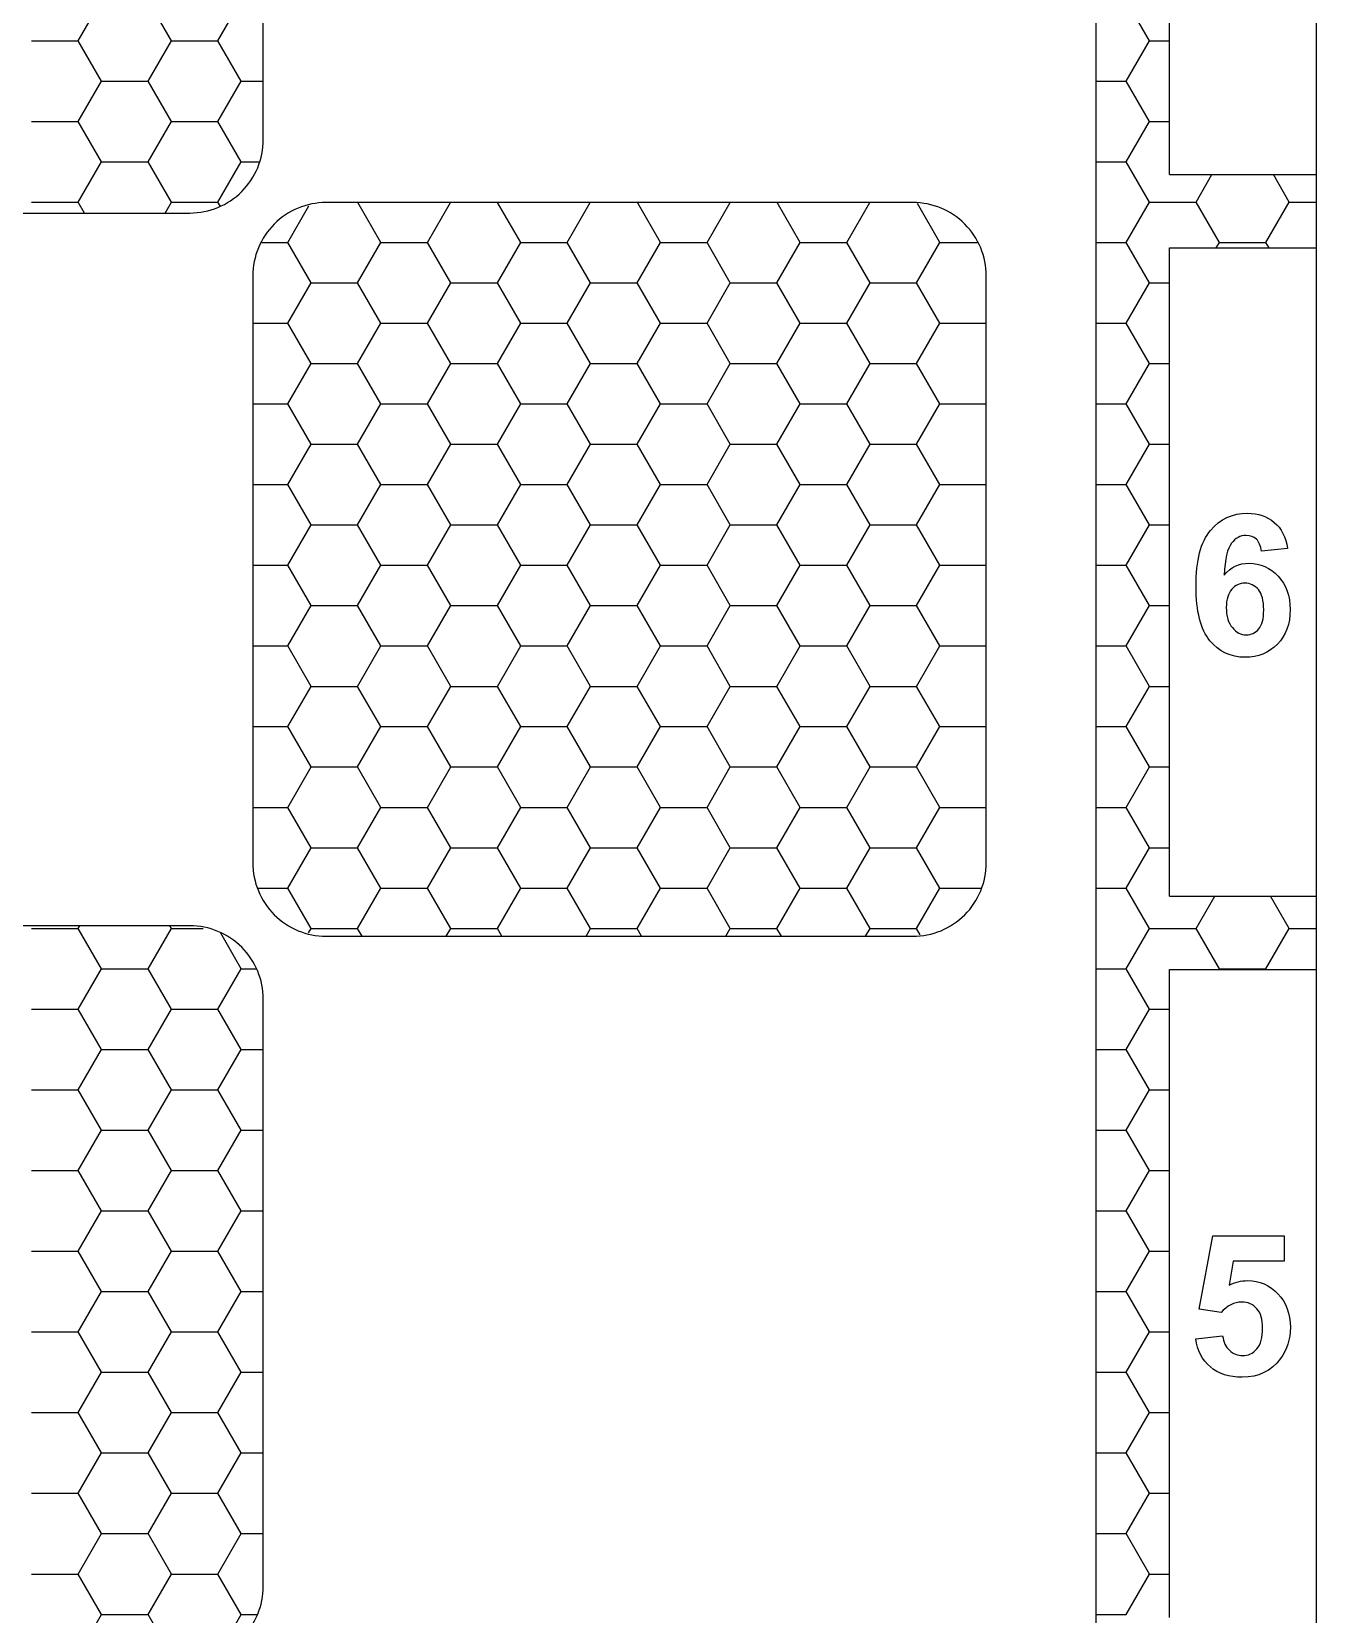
# Model space of a CAD drawing. Extents: x 0 to 11, y 0 to 11.
# Drawn here: x 8.811 to 11, y 5.568 to 8.264 of the extents above; entities that cross this region are included whole.
import ezdxf

# ---------------------------------------------------------------- set-up
doc = ezdxf.new("R2010")
doc.units = 0
doc.layers.get('0').update_dxf_attribs({"linetype": 'CONTINUOUS'})

msp = doc.modelspace()

# ---------------------------------------------------------------- linework, layer by layer
at = {"color": 7}
for p, q in [((11, 0.25), (11, 10.75)), ((10.625, 0.5625), (10.625, 10.4375)), ((10.75, 8.0208), (10.75, 9.125)), ((9.2054, 8.0804), (9.2054, 9.0804)), ((10.75, 8.0208), (11, 8.0208)), ((8.0804, 7.9554), (9.0804, 7.9554)), ((10.3125, 7.9732), (9.3125, 7.9732)), ((10.75, 7.8958), (11, 7.8958)), ((10.75, 6.7917), (10.75, 7.8958)), ((9.1875, 7.8482), (9.1875, 6.8482)), ((10.4375, 6.8482), (10.4375, 7.8482)), ((10.951, 7.3839), (10.9066, 7.3791)), ((10.951, 7.3839), (10.951, 7.3839)), ((10.8465, 7.2836), (10.8465, 7.2836)), ((10.75, 6.7917), (11, 6.7917)), ((9.0804, 6.7411), (8.0804, 6.7411)), ((9.3125, 6.7232), (10.3125, 6.7232)), ((10.75, 6.6667), (11, 6.6667)), ((10.75, 5.5625), (10.75, 6.6667)), ((9.2054, 5.6161), (9.2054, 6.6161)), ((10.8001, 6.0878), (10.8233, 6.2126)), ((10.8233, 6.2126), (10.9453, 6.2126)), ((10.9453, 6.2126), (10.9453, 6.1696)), ((10.8583, 6.1696), (10.8512, 6.1289)), ((10.9453, 6.1696), (10.8583, 6.1696)), ((10.8375, 6.0821), (10.8001, 6.0878)), ((10.7945, 6.0376), (10.8403, 6.0423)), ((10.7945, 6.0376), (10.7945, 6.0376))]:
    msp.add_line(p, q, dxfattribs=at)
at = {"linetype": 'ByBlock'}
for p, q in [((8.89, 8.2489), (8.9297, 8.3176)), ((9.0487, 8.2489), (9.0091, 8.3176)), ((9.1281, 8.2489), (9.1678, 8.3176)), ((10.7156, 8.2489), (10.6759, 8.3176)), ((8.8106, 8.2489), (8.89, 8.2489)), ((8.9297, 8.1801), (8.89, 8.2489)), ((9.0091, 8.1802), (9.0487, 8.2489)), ((9.0487, 8.2489), (9.1281, 8.2489)), ((9.1678, 8.1801), (9.1281, 8.2489)), ((10.6759, 8.1802), (10.7156, 8.2489)), ((10.7156, 8.2489), (10.75, 8.2489)), ((8.89, 8.1114), (8.9297, 8.1802)), ((8.9297, 8.1801), (9.0091, 8.1801)), ((9.0487, 8.1114), (9.0091, 8.1801)), ((9.1281, 8.1114), (9.1678, 8.1802)), ((9.1678, 8.1801), (9.2054, 8.1801)), ((10.625, 8.1801), (10.6759, 8.1801)), ((10.7156, 8.1114), (10.6759, 8.1801)), ((8.8106, 8.1114), (8.89, 8.1114)), ((8.9297, 8.0427), (8.89, 8.1114)), ((9.0091, 8.0427), (9.0487, 8.1114)), ((9.0487, 8.1114), (9.1281, 8.1114)), ((9.1678, 8.0427), (9.1281, 8.1114)), ((10.6759, 8.0427), (10.7156, 8.1114)), ((10.7156, 8.1114), (10.75, 8.1114)), ((8.89, 7.9739), (8.9297, 8.0427)), ((8.9297, 8.0427), (9.0091, 8.0427)), ((9.0487, 7.9739), (9.0091, 8.0427)), ((9.1281, 7.9739), (9.1678, 8.0427)), ((9.1678, 8.0427), (9.1979, 8.0427)), ((10.625, 8.0427), (10.6759, 8.0427)), ((10.7156, 7.9739), (10.6759, 8.0427)), ((10.795, 7.9739), (10.8221, 8.0208)), ((10.9537, 7.9739), (10.9267, 8.0208)), ((8.8106, 7.9739), (8.89, 7.9739)), ((8.9007, 7.9554), (8.89, 7.9739)), ((9.038, 7.9554), (9.0487, 7.9739)), ((9.0487, 7.9739), (9.1281, 7.9739)), ((9.1319, 7.9674), (9.1281, 7.9739)), ((9.2472, 7.9052), (9.2831, 7.9674)), ((9.4059, 7.9052), (9.3667, 7.9732)), ((9.4853, 7.9052), (9.5246, 7.9732)), ((9.6441, 7.9052), (9.6048, 7.9732)), ((9.7234, 7.9052), (9.7627, 7.9732)), ((9.8822, 7.9052), (9.8429, 7.9732)), ((9.9616, 7.9052), (10.0008, 7.9732)), ((10.1203, 7.9052), (10.081, 7.9732)), ((10.1997, 7.9052), (10.239, 7.9732)), ((10.3584, 7.9052), (10.32, 7.9717)), ((10.6759, 7.9052), (10.7156, 7.9739)), ((10.7156, 7.9739), (10.795, 7.9739)), ((10.8347, 7.9052), (10.795, 7.9739)), ((10.9141, 7.9052), (10.9537, 7.9739)), ((10.9537, 7.9739), (11, 7.9739)), ((9.2031, 7.9052), (9.2472, 7.9052)), ((9.2869, 7.8364), (9.2472, 7.9052)), ((9.3662, 7.8364), (9.4059, 7.9052)), ((9.4059, 7.9052), (9.4853, 7.9052)), ((9.525, 7.8364), (9.4853, 7.9052)), ((9.6044, 7.8364), (9.6441, 7.9052)), ((9.6441, 7.9052), (9.7234, 7.9052)), ((9.7631, 7.8364), (9.7234, 7.9052)), ((9.8425, 7.8364), (9.8822, 7.9052)), ((9.8822, 7.9052), (9.9616, 7.9052)), ((10.0012, 7.8364), (9.9616, 7.9052)), ((10.0806, 7.8364), (10.1203, 7.9052)), ((10.1203, 7.9052), (10.1997, 7.9052)), ((10.2394, 7.8364), (10.1997, 7.9052)), ((10.3187, 7.8364), (10.3584, 7.9052)), ((10.3584, 7.9052), (10.4219, 7.9052)), ((10.625, 7.9052), (10.6759, 7.9052)), ((10.7156, 7.8364), (10.6759, 7.9052)), ((10.8293, 7.8958), (10.8347, 7.9052)), ((10.8347, 7.9052), (10.9141, 7.9052)), ((10.9195, 7.8958), (10.9141, 7.9052)), ((9.2472, 7.7677), (9.2869, 7.8364)), ((9.2869, 7.8364), (9.3662, 7.8364)), ((9.4059, 7.7677), (9.3662, 7.8364)), ((9.4853, 7.7677), (9.525, 7.8364)), ((9.525, 7.8364), (9.6044, 7.8364)), ((9.6441, 7.7677), (9.6044, 7.8364)), ((9.7234, 7.7677), (9.7631, 7.8364)), ((9.7631, 7.8364), (9.8425, 7.8364)), ((9.8822, 7.7677), (9.8425, 7.8364)), ((9.9616, 7.7677), (10.0012, 7.8364)), ((10.0012, 7.8364), (10.0806, 7.8364)), ((10.1203, 7.7677), (10.0806, 7.8364)), ((10.1997, 7.7677), (10.2394, 7.8364)), ((10.2394, 7.8364), (10.3187, 7.8364)), ((10.3584, 7.7677), (10.3187, 7.8364)), ((10.6759, 7.7677), (10.7156, 7.8364)), ((10.7156, 7.8364), (10.75, 7.8364)), ((9.1875, 7.7677), (9.2472, 7.7677)), ((9.2869, 7.699), (9.2472, 7.7677)), ((9.3662, 7.699), (9.4059, 7.7677)), ((9.4059, 7.7677), (9.4853, 7.7677)), ((9.525, 7.699), (9.4853, 7.7677)), ((9.6044, 7.699), (9.6441, 7.7677)), ((9.6441, 7.7677), (9.7234, 7.7677)), ((9.7631, 7.699), (9.7234, 7.7677)), ((9.8425, 7.699), (9.8822, 7.7677)), ((9.8822, 7.7677), (9.9616, 7.7677)), ((10.0012, 7.699), (9.9616, 7.7677)), ((10.0806, 7.699), (10.1203, 7.7677)), ((10.1203, 7.7677), (10.1997, 7.7677)), ((10.2394, 7.699), (10.1997, 7.7677)), ((10.3187, 7.699), (10.3584, 7.7677)), ((10.3584, 7.7677), (10.4375, 7.7677)), ((10.625, 7.7677), (10.6759, 7.7677)), ((10.7156, 7.699), (10.6759, 7.7677)), ((9.2472, 7.6302), (9.2869, 7.699)), ((9.2869, 7.699), (9.3662, 7.699)), ((9.4059, 7.6302), (9.3662, 7.699)), ((9.4853, 7.6302), (9.525, 7.699)), ((9.525, 7.699), (9.6044, 7.699)), ((9.6441, 7.6302), (9.6044, 7.699)), ((9.7234, 7.6302), (9.7631, 7.699)), ((9.7631, 7.699), (9.8425, 7.699)), ((9.8822, 7.6302), (9.8425, 7.699)), ((9.9616, 7.6302), (10.0012, 7.699)), ((10.0012, 7.699), (10.0806, 7.699)), ((10.1203, 7.6302), (10.0806, 7.699)), ((10.1997, 7.6302), (10.2394, 7.699)), ((10.2394, 7.699), (10.3187, 7.699)), ((10.3584, 7.6302), (10.3187, 7.699)), ((10.6759, 7.6302), (10.7156, 7.699)), ((10.7156, 7.699), (10.75, 7.699)), ((9.1875, 7.6302), (9.2472, 7.6302)), ((9.2869, 7.5615), (9.2472, 7.6302)), ((9.3662, 7.5615), (9.4059, 7.6302)), ((9.4059, 7.6302), (9.4853, 7.6302)), ((9.525, 7.5615), (9.4853, 7.6302)), ((9.6044, 7.5615), (9.6441, 7.6302)), ((9.6441, 7.6302), (9.7234, 7.6302)), ((9.7631, 7.5615), (9.7234, 7.6302)), ((9.8425, 7.5615), (9.8822, 7.6302)), ((9.8822, 7.6302), (9.9616, 7.6302)), ((10.0012, 7.5615), (9.9616, 7.6302)), ((10.0806, 7.5615), (10.1203, 7.6302)), ((10.1203, 7.6302), (10.1997, 7.6302)), ((10.2394, 7.5615), (10.1997, 7.6302)), ((10.3187, 7.5615), (10.3584, 7.6302)), ((10.3584, 7.6302), (10.4375, 7.6302)), ((10.625, 7.6302), (10.6759, 7.6302)), ((10.7156, 7.5615), (10.6759, 7.6302)), ((9.2472, 7.4927), (9.2869, 7.5615)), ((9.2869, 7.5615), (9.3662, 7.5615)), ((9.4059, 7.4927), (9.3662, 7.5615)), ((9.4853, 7.4927), (9.525, 7.5615)), ((9.525, 7.5615), (9.6044, 7.5615)), ((9.6441, 7.4927), (9.6044, 7.5615)), ((9.7234, 7.4927), (9.7631, 7.5615)), ((9.7631, 7.5615), (9.8425, 7.5615)), ((9.8822, 7.4927), (9.8425, 7.5615)), ((9.9616, 7.4927), (10.0012, 7.5615)), ((10.0012, 7.5615), (10.0806, 7.5615)), ((10.1203, 7.4927), (10.0806, 7.5615)), ((10.1997, 7.4927), (10.2394, 7.5615)), ((10.2394, 7.5615), (10.3187, 7.5615)), ((10.3584, 7.4927), (10.3187, 7.5615)), ((10.6759, 7.4927), (10.7156, 7.5615)), ((10.7156, 7.5615), (10.75, 7.5615)), ((9.1875, 7.4927), (9.2472, 7.4927)), ((9.2869, 7.424), (9.2472, 7.4927)), ((9.3662, 7.424), (9.4059, 7.4927)), ((9.4059, 7.4927), (9.4853, 7.4927)), ((9.525, 7.424), (9.4853, 7.4927)), ((9.6044, 7.424), (9.6441, 7.4927)), ((9.6441, 7.4927), (9.7234, 7.4927)), ((9.7631, 7.424), (9.7234, 7.4927)), ((9.8425, 7.424), (9.8822, 7.4927)), ((9.8822, 7.4927), (9.9616, 7.4927)), ((10.0012, 7.424), (9.9616, 7.4927)), ((10.0806, 7.424), (10.1203, 7.4927)), ((10.1203, 7.4927), (10.1997, 7.4927)), ((10.2394, 7.424), (10.1997, 7.4927)), ((10.3187, 7.424), (10.3584, 7.4927)), ((10.3584, 7.4927), (10.4375, 7.4927)), ((10.625, 7.4927), (10.6759, 7.4927)), ((10.7156, 7.424), (10.6759, 7.4927)), ((9.2472, 7.3553), (9.2869, 7.424)), ((9.2869, 7.424), (9.3662, 7.424)), ((9.4059, 7.3553), (9.3662, 7.424)), ((9.4853, 7.3553), (9.525, 7.424)), ((9.525, 7.424), (9.6044, 7.424)), ((9.6441, 7.3553), (9.6044, 7.424)), ((9.7234, 7.3553), (9.7631, 7.424)), ((9.7631, 7.424), (9.8425, 7.424)), ((9.8822, 7.3553), (9.8425, 7.424)), ((9.9616, 7.3553), (10.0012, 7.424)), ((10.0012, 7.424), (10.0806, 7.424)), ((10.1203, 7.3553), (10.0806, 7.424)), ((10.1997, 7.3553), (10.2394, 7.424)), ((10.2394, 7.424), (10.3187, 7.424)), ((10.3584, 7.3553), (10.3187, 7.424)), ((10.6759, 7.3553), (10.7156, 7.424)), ((10.7156, 7.424), (10.75, 7.424)), ((9.1875, 7.3553), (9.2472, 7.3553)), ((9.2869, 7.2865), (9.2472, 7.3553)), ((9.3662, 7.2865), (9.4059, 7.3553)), ((9.4059, 7.3553), (9.4853, 7.3553)), ((9.525, 7.2865), (9.4853, 7.3553)), ((9.6044, 7.2865), (9.6441, 7.3553)), ((9.6441, 7.3553), (9.7234, 7.3553)), ((9.7631, 7.2865), (9.7234, 7.3553)), ((9.8425, 7.2865), (9.8822, 7.3553)), ((9.8822, 7.3553), (9.9616, 7.3553)), ((10.0012, 7.2865), (9.9616, 7.3553)), ((10.0806, 7.2865), (10.1203, 7.3553)), ((10.1203, 7.3553), (10.1997, 7.3553)), ((10.2394, 7.2865), (10.1997, 7.3553)), ((10.3187, 7.2865), (10.3584, 7.3553)), ((10.3584, 7.3553), (10.4375, 7.3553)), ((10.625, 7.3553), (10.6759, 7.3553)), ((10.7156, 7.2865), (10.6759, 7.3553)), ((9.2472, 7.2178), (9.2869, 7.2865)), ((9.2869, 7.2865), (9.3662, 7.2865)), ((9.4059, 7.2178), (9.3662, 7.2865)), ((9.4853, 7.2178), (9.525, 7.2865)), ((9.525, 7.2865), (9.6044, 7.2865)), ((9.6441, 7.2178), (9.6044, 7.2865)), ((9.7234, 7.2178), (9.7631, 7.2865)), ((9.7631, 7.2865), (9.8425, 7.2865)), ((9.8822, 7.2178), (9.8425, 7.2865)), ((9.9616, 7.2178), (10.0012, 7.2865)), ((10.0012, 7.2865), (10.0806, 7.2865)), ((10.1203, 7.2178), (10.0806, 7.2865)), ((10.1997, 7.2178), (10.2394, 7.2865)), ((10.2394, 7.2865), (10.3187, 7.2865)), ((10.3584, 7.2178), (10.3187, 7.2865)), ((10.6759, 7.2178), (10.7156, 7.2865)), ((10.7156, 7.2865), (10.75, 7.2865)), ((9.1875, 7.2178), (9.2472, 7.2178)), ((9.2869, 7.149), (9.2472, 7.2178)), ((9.3662, 7.149), (9.4059, 7.2178)), ((9.4059, 7.2178), (9.4853, 7.2178)), ((9.525, 7.149), (9.4853, 7.2178)), ((9.6044, 7.149), (9.6441, 7.2178)), ((9.6441, 7.2178), (9.7234, 7.2178)), ((9.7631, 7.149), (9.7234, 7.2178)), ((9.8425, 7.149), (9.8822, 7.2178)), ((9.8822, 7.2178), (9.9616, 7.2178)), ((10.0012, 7.149), (9.9616, 7.2178)), ((10.0806, 7.149), (10.1203, 7.2178)), ((10.1203, 7.2178), (10.1997, 7.2178)), ((10.2394, 7.149), (10.1997, 7.2178)), ((10.3187, 7.149), (10.3584, 7.2178)), ((10.3584, 7.2178), (10.4375, 7.2178)), ((10.625, 7.2178), (10.6759, 7.2178)), ((10.7156, 7.149), (10.6759, 7.2178)), ((9.2472, 7.0803), (9.2869, 7.149)), ((9.2869, 7.149), (9.3662, 7.149)), ((9.4059, 7.0803), (9.3662, 7.149)), ((9.4853, 7.0803), (9.525, 7.149)), ((9.525, 7.149), (9.6044, 7.149)), ((9.6441, 7.0803), (9.6044, 7.149)), ((9.7234, 7.0803), (9.7631, 7.149)), ((9.7631, 7.149), (9.8425, 7.149)), ((9.8822, 7.0803), (9.8425, 7.149)), ((9.9616, 7.0803), (10.0012, 7.149)), ((10.0012, 7.149), (10.0806, 7.149)), ((10.1203, 7.0803), (10.0806, 7.149)), ((10.1997, 7.0803), (10.2394, 7.149)), ((10.2394, 7.149), (10.3187, 7.149)), ((10.3584, 7.0803), (10.3187, 7.149)), ((10.6759, 7.0803), (10.7156, 7.149)), ((10.7156, 7.149), (10.75, 7.149)), ((9.1875, 7.0803), (9.2472, 7.0803)), ((9.2869, 7.0116), (9.2472, 7.0803)), ((9.3662, 7.0116), (9.4059, 7.0803)), ((9.4059, 7.0803), (9.4853, 7.0803)), ((9.525, 7.0116), (9.4853, 7.0803)), ((9.6044, 7.0116), (9.6441, 7.0803)), ((9.6441, 7.0803), (9.7234, 7.0803)), ((9.7631, 7.0116), (9.7234, 7.0803)), ((9.8425, 7.0116), (9.8822, 7.0803)), ((9.8822, 7.0803), (9.9616, 7.0803)), ((10.0012, 7.0116), (9.9616, 7.0803)), ((10.0806, 7.0116), (10.1203, 7.0803)), ((10.1203, 7.0803), (10.1997, 7.0803)), ((10.2394, 7.0116), (10.1997, 7.0803)), ((10.3187, 7.0116), (10.3584, 7.0803)), ((10.3584, 7.0803), (10.4375, 7.0803)), ((10.625, 7.0803), (10.6759, 7.0803)), ((10.7156, 7.0116), (10.6759, 7.0803)), ((9.2472, 6.9428), (9.2869, 7.0116)), ((9.2869, 7.0116), (9.3662, 7.0116)), ((9.4059, 6.9428), (9.3662, 7.0116)), ((9.4853, 6.9428), (9.525, 7.0116)), ((9.525, 7.0116), (9.6044, 7.0116)), ((9.6441, 6.9428), (9.6044, 7.0116)), ((9.7234, 6.9428), (9.7631, 7.0116)), ((9.7631, 7.0116), (9.8425, 7.0116)), ((9.8822, 6.9428), (9.8425, 7.0116)), ((9.9616, 6.9428), (10.0012, 7.0116)), ((10.0012, 7.0116), (10.0806, 7.0116)), ((10.1203, 6.9428), (10.0806, 7.0116)), ((10.1997, 6.9428), (10.2394, 7.0116)), ((10.2394, 7.0116), (10.3187, 7.0116)), ((10.3584, 6.9428), (10.3187, 7.0116)), ((10.6759, 6.9428), (10.7156, 7.0116)), ((10.7156, 7.0116), (10.75, 7.0116)), ((9.1875, 6.9428), (9.2472, 6.9428)), ((9.2869, 6.8741), (9.2472, 6.9428)), ((9.3662, 6.8741), (9.4059, 6.9428)), ((9.4059, 6.9428), (9.4853, 6.9428)), ((9.525, 6.8741), (9.4853, 6.9428)), ((9.6044, 6.8741), (9.6441, 6.9428)), ((9.6441, 6.9428), (9.7234, 6.9428)), ((9.7631, 6.8741), (9.7234, 6.9428)), ((9.8425, 6.8741), (9.8822, 6.9428)), ((9.8822, 6.9428), (9.9616, 6.9428)), ((10.0012, 6.8741), (9.9616, 6.9428)), ((10.0806, 6.8741), (10.1203, 6.9428)), ((10.1203, 6.9428), (10.1997, 6.9428)), ((10.2394, 6.8741), (10.1997, 6.9428)), ((10.3187, 6.8741), (10.3584, 6.9428)), ((10.3584, 6.9428), (10.4375, 6.9428)), ((10.625, 6.9428), (10.6759, 6.9428)), ((10.7156, 6.8741), (10.6759, 6.9428)), ((9.2472, 6.8053), (9.2869, 6.8741)), ((9.2869, 6.8741), (9.3662, 6.8741)), ((9.4059, 6.8053), (9.3662, 6.8741)), ((9.4853, 6.8053), (9.525, 6.8741)), ((9.525, 6.8741), (9.6044, 6.8741)), ((9.6441, 6.8053), (9.6044, 6.8741)), ((9.7234, 6.8053), (9.7631, 6.8741)), ((9.7631, 6.8741), (9.8425, 6.8741)), ((9.8822, 6.8053), (9.8425, 6.8741)), ((9.9616, 6.8053), (10.0012, 6.8741)), ((10.0012, 6.8741), (10.0806, 6.8741)), ((10.1203, 6.8053), (10.0806, 6.8741)), ((10.1997, 6.8053), (10.2394, 6.8741)), ((10.2394, 6.8741), (10.3187, 6.8741)), ((10.3584, 6.8053), (10.3187, 6.8741)), ((10.6759, 6.8053), (10.7156, 6.8741)), ((10.7156, 6.8741), (10.75, 6.8741)), ((9.196, 6.8053), (9.2472, 6.8053)), ((9.2869, 6.7366), (9.2472, 6.8053)), ((9.3662, 6.7366), (9.4059, 6.8053)), ((9.4059, 6.8053), (9.4853, 6.8053)), ((9.525, 6.7366), (9.4853, 6.8053)), ((9.6044, 6.7366), (9.6441, 6.8053)), ((9.6441, 6.8053), (9.7234, 6.8053)), ((9.7631, 6.7366), (9.7234, 6.8053)), ((9.8425, 6.7366), (9.8822, 6.8053)), ((9.8822, 6.8053), (9.9616, 6.8053)), ((10.0012, 6.7366), (9.9616, 6.8053)), ((10.0806, 6.7366), (10.1203, 6.8053)), ((10.1203, 6.8053), (10.1997, 6.8053)), ((10.2394, 6.7366), (10.1997, 6.8053)), ((10.3187, 6.7366), (10.3584, 6.8053)), ((10.3584, 6.8053), (10.429, 6.8053)), ((10.625, 6.8053), (10.6759, 6.8053)), ((10.7156, 6.7366), (10.6759, 6.8053)), ((10.795, 6.7366), (10.8268, 6.7917)), ((10.9537, 6.7366), (10.922, 6.7917)), ((8.89, 6.7366), (8.8926, 6.7411)), ((9.0487, 6.7366), (9.0462, 6.7411)), ((8.8106, 6.7366), (8.89, 6.7366)), ((8.9297, 6.6679), (8.89, 6.7366)), ((9.0091, 6.6679), (9.0487, 6.7366)), ((9.0487, 6.7366), (9.1029, 6.7366)), ((9.1678, 6.6679), (9.1328, 6.7285)), ((9.2826, 6.7292), (9.2869, 6.7366)), ((9.2869, 6.7366), (9.3662, 6.7366)), ((9.374, 6.7232), (9.3662, 6.7366)), ((9.5173, 6.7232), (9.525, 6.7366)), ((9.525, 6.7366), (9.6044, 6.7366)), ((9.6121, 6.7232), (9.6044, 6.7366)), ((9.7554, 6.7232), (9.7631, 6.7366)), ((9.7631, 6.7366), (9.8425, 6.7366)), ((9.8502, 6.7232), (9.8425, 6.7366)), ((9.9935, 6.7232), (10.0012, 6.7366)), ((10.0012, 6.7366), (10.0806, 6.7366)), ((10.0883, 6.7232), (10.0806, 6.7366)), ((10.2316, 6.7232), (10.2394, 6.7366)), ((10.2394, 6.7366), (10.3187, 6.7366)), ((10.325, 6.7257), (10.3187, 6.7366)), ((10.6759, 6.6679), (10.7156, 6.7366)), ((10.7156, 6.7366), (10.795, 6.7366)), ((10.8347, 6.6679), (10.795, 6.7366)), ((10.9141, 6.6679), (10.9537, 6.7366)), ((10.9537, 6.7366), (11, 6.7366)), ((8.89, 6.5991), (8.9297, 6.6679)), ((8.9297, 6.6679), (9.0091, 6.6679)), ((9.0487, 6.5991), (9.0091, 6.6679)), ((9.1281, 6.5991), (9.1678, 6.6679)), ((9.1678, 6.6679), (9.1932, 6.6679)), ((10.625, 6.6679), (10.6759, 6.6679)), ((10.7156, 6.5991), (10.6759, 6.6679)), ((10.834, 6.6667), (10.8347, 6.6679)), ((10.8347, 6.6679), (10.9141, 6.6679)), ((10.9147, 6.6667), (10.9141, 6.6679)), ((8.8106, 6.5991), (8.89, 6.5991)), ((8.9297, 6.5304), (8.89, 6.5991)), ((9.0091, 6.5304), (9.0487, 6.5991)), ((9.0487, 6.5991), (9.1281, 6.5991)), ((9.1678, 6.5304), (9.1281, 6.5991)), ((10.6759, 6.5304), (10.7156, 6.5991)), ((10.7156, 6.5991), (10.75, 6.5991)), ((8.89, 6.4616), (8.9297, 6.5304)), ((8.9297, 6.5304), (9.0091, 6.5304)), ((9.0487, 6.4616), (9.0091, 6.5304)), ((9.1281, 6.4616), (9.1678, 6.5304)), ((9.1678, 6.5304), (9.2054, 6.5304)), ((10.625, 6.5304), (10.6759, 6.5304)), ((10.7156, 6.4616), (10.6759, 6.5304)), ((8.8106, 6.4616), (8.89, 6.4616)), ((8.9297, 6.3929), (8.89, 6.4616)), ((9.0091, 6.3929), (9.0487, 6.4616)), ((9.0487, 6.4616), (9.1281, 6.4616)), ((9.1678, 6.3929), (9.1281, 6.4616)), ((10.6759, 6.3929), (10.7156, 6.4616)), ((10.7156, 6.4616), (10.75, 6.4616)), ((8.89, 6.3242), (8.9297, 6.3929)), ((8.9297, 6.3929), (9.0091, 6.3929)), ((9.0487, 6.3241), (9.0091, 6.3929)), ((9.1281, 6.3242), (9.1678, 6.3929)), ((9.1678, 6.3929), (9.2054, 6.3929)), ((10.625, 6.3929), (10.6759, 6.3929)), ((10.7156, 6.3241), (10.6759, 6.3929)), ((8.8106, 6.3241), (8.89, 6.3241)), ((8.9297, 6.2554), (8.89, 6.3241)), ((9.0091, 6.2554), (9.0487, 6.3242)), ((9.0487, 6.3241), (9.1281, 6.3241)), ((9.1678, 6.2554), (9.1281, 6.3241)), ((10.6759, 6.2554), (10.7156, 6.3242)), ((10.7156, 6.3241), (10.75, 6.3241)), ((8.89, 6.1867), (8.9297, 6.2554)), ((8.9297, 6.2554), (9.0091, 6.2554)), ((9.0487, 6.1867), (9.0091, 6.2554)), ((9.1281, 6.1867), (9.1678, 6.2554)), ((9.1678, 6.2554), (9.2054, 6.2554)), ((10.625, 6.2554), (10.6759, 6.2554)), ((10.7156, 6.1867), (10.6759, 6.2554)), ((8.8106, 6.1867), (8.89, 6.1867)), ((8.9297, 6.1179), (8.89, 6.1867)), ((9.0091, 6.1179), (9.0487, 6.1867)), ((9.0487, 6.1867), (9.1281, 6.1867)), ((9.1678, 6.1179), (9.1281, 6.1867)), ((10.6759, 6.1179), (10.7156, 6.1867)), ((10.7156, 6.1867), (10.75, 6.1867)), ((8.89, 6.0492), (8.9297, 6.1179)), ((8.9297, 6.1179), (9.0091, 6.1179)), ((9.0487, 6.0492), (9.0091, 6.1179)), ((9.1281, 6.0492), (9.1678, 6.1179)), ((9.1678, 6.1179), (9.2054, 6.1179)), ((10.625, 6.1179), (10.6759, 6.1179)), ((10.7156, 6.0492), (10.6759, 6.1179)), ((8.8106, 6.0492), (8.89, 6.0492)), ((8.9297, 5.9804), (8.89, 6.0492)), ((9.0091, 5.9804), (9.0487, 6.0492)), ((9.0487, 6.0492), (9.1281, 6.0492)), ((9.1678, 5.9804), (9.1281, 6.0492)), ((10.6759, 5.9804), (10.7156, 6.0492)), ((10.7156, 6.0492), (10.75, 6.0492)), ((8.89, 5.9117), (8.9297, 5.9804)), ((8.9297, 5.9804), (9.0091, 5.9804)), ((9.0487, 5.9117), (9.0091, 5.9804)), ((9.1281, 5.9117), (9.1678, 5.9804)), ((9.1678, 5.9804), (9.2054, 5.9804)), ((10.625, 5.9804), (10.6759, 5.9804)), ((10.7156, 5.9117), (10.6759, 5.9804)), ((8.8106, 5.9117), (8.89, 5.9117)), ((8.9297, 5.843), (8.89, 5.9117)), ((9.0091, 5.843), (9.0487, 5.9117)), ((9.0487, 5.9117), (9.1281, 5.9117)), ((9.1678, 5.843), (9.1281, 5.9117)), ((10.6759, 5.843), (10.7156, 5.9117)), ((10.7156, 5.9117), (10.75, 5.9117)), ((8.89, 5.7742), (8.9297, 5.843)), ((8.9297, 5.843), (9.0091, 5.843)), ((9.0487, 5.7742), (9.0091, 5.843)), ((9.1281, 5.7742), (9.1678, 5.843)), ((9.1678, 5.843), (9.2054, 5.843)), ((10.625, 5.843), (10.6759, 5.843)), ((10.7156, 5.7742), (10.6759, 5.843)), ((8.8106, 5.7742), (8.89, 5.7742)), ((8.9297, 5.7055), (8.89, 5.7742)), ((9.0091, 5.7055), (9.0487, 5.7742)), ((9.0487, 5.7742), (9.1281, 5.7742)), ((9.1678, 5.7055), (9.1281, 5.7742)), ((10.6759, 5.7055), (10.7156, 5.7742)), ((10.7156, 5.7742), (10.75, 5.7742)), ((8.89, 5.6367), (8.9297, 5.7055)), ((8.9297, 5.7055), (9.0091, 5.7055)), ((9.0487, 5.6367), (9.0091, 5.7055)), ((9.1281, 5.6367), (9.1678, 5.7055)), ((9.1678, 5.7055), (9.2054, 5.7055)), ((10.625, 5.7055), (10.6759, 5.7055)), ((10.7156, 5.6367), (10.6759, 5.7055)), ((8.8106, 5.6367), (8.89, 5.6367)), ((8.9297, 5.568), (8.89, 5.6367)), ((9.0091, 5.568), (9.0487, 5.6367)), ((9.0487, 5.6367), (9.1281, 5.6367)), ((9.1678, 5.568), (9.1281, 5.6367)), ((10.6759, 5.568), (10.7156, 5.6367)), ((10.7156, 5.6367), (10.75, 5.6367)), ((8.89, 5.4993), (8.9297, 5.568)), ((8.9297, 5.568), (9.0091, 5.568)), ((9.0487, 5.4993), (9.0091, 5.568)), ((9.1293, 5.5013), (9.1678, 5.568)), ((9.1678, 5.568), (9.1957, 5.568)), ((10.625, 5.568), (10.6759, 5.568))]:
    msp.add_line(p, q, dxfattribs=at)
at = {"color": 7}
for points in [[(9.1687, 7.992), (9.1922, 8.0154), (9.2054, 8.0472), (9.2054, 8.0804)], [(9.0804, 7.9554), (9.1135, 7.9554), (9.1453, 7.9685), (9.1687, 7.992)], [(9.3125, 7.9732), (9.2793, 7.9732), (9.2476, 7.96), (9.2241, 7.9366)], [(10.4009, 7.9366), (10.3774, 7.96), (10.3457, 7.9732), (10.3125, 7.9732)], [(9.2241, 7.9366), (9.2007, 7.9132), (9.1875, 7.8814), (9.1875, 7.8482)], [(10.4375, 7.8482), (10.4375, 7.8814), (10.4243, 7.9132), (10.4009, 7.9366)], [(10.8195, 7.4146), (10.8356, 7.434), (10.8569, 7.4439), (10.8829, 7.4439)], [(10.8829, 7.4439), (10.9009, 7.4439), (10.916, 7.4387), (10.9283, 7.4283)], [(10.9283, 7.4283), (10.9401, 7.4184), (10.9477, 7.4033), (10.951, 7.3839)], [(10.7949, 7.3195), (10.7949, 7.3635), (10.803, 7.3952), (10.8195, 7.4146)], [(10.8555, 7.3929), (10.8484, 7.3843), (10.8446, 7.3659), (10.8427, 7.3385)], [(10.8801, 7.4061), (10.8701, 7.4061), (10.8621, 7.4018), (10.8555, 7.3929)], [(10.898, 7.3995), (10.8933, 7.4037), (10.8872, 7.4061), (10.8801, 7.4061)], [(10.9066, 7.3791), (10.9051, 7.3881), (10.9023, 7.3952), (10.898, 7.3995)], [(10.8427, 7.3385), (10.8541, 7.3517), (10.8682, 7.3588), (10.8853, 7.3588)], [(10.8853, 7.3588), (10.9047, 7.3588), (10.9212, 7.3512), (10.9349, 7.3366)], [(10.9349, 7.3366), (10.9486, 7.3219), (10.9553, 7.303), (10.9553, 7.2798)], [(10.8186, 7.2268), (10.803, 7.2458), (10.7949, 7.2765), (10.7949, 7.3195)], [(10.8559, 7.3143), (10.8498, 7.3072), (10.8465, 7.2973), (10.8465, 7.2836)], [(10.8782, 7.3247), (10.8692, 7.3247), (10.8616, 7.3214), (10.8559, 7.3143)], [(10.9013, 7.3139), (10.8952, 7.321), (10.8872, 7.3247), (10.8782, 7.3247)], [(10.9103, 7.2793), (10.9103, 7.2949), (10.907, 7.3063), (10.9013, 7.3139)], [(10.8465, 7.2836), (10.8465, 7.2685), (10.8498, 7.2571), (10.8569, 7.2491)], [(10.9018, 7.2467), (10.9075, 7.2533), (10.9103, 7.2642), (10.9103, 7.2793)], [(10.9553, 7.2798), (10.9553, 7.2552), (10.9482, 7.2358), (10.9335, 7.2207)], [(10.8782, 7.1985), (10.8541, 7.1985), (10.8342, 7.2079), (10.8186, 7.2268)], [(10.8569, 7.2491), (10.864, 7.2406), (10.8716, 7.2368), (10.8805, 7.2368)], [(10.8805, 7.2368), (10.8891, 7.2368), (10.8961, 7.2401), (10.9018, 7.2467)], [(10.9335, 7.2207), (10.9193, 7.206), (10.9009, 7.1985), (10.8782, 7.1985)], [(9.1875, 6.8482), (9.1875, 6.8151), (9.2007, 6.7833), (9.2241, 6.7598)], [(10.4009, 6.7598), (10.4243, 6.7833), (10.4375, 6.8151), (10.4375, 6.8482)], [(9.1687, 6.7045), (9.1453, 6.7279), (9.1135, 6.7411), (9.0804, 6.7411)], [(9.2241, 6.7598), (9.2476, 6.7364), (9.2793, 6.7232), (9.3125, 6.7232)], [(10.3125, 6.7232), (10.3457, 6.7232), (10.3774, 6.7364), (10.4009, 6.7598)], [(9.2054, 6.6161), (9.2054, 6.6492), (9.1922, 6.681), (9.1687, 6.7045)], [(10.8512, 6.1289), (10.8616, 6.1341), (10.872, 6.1365), (10.8829, 6.1365)], [(10.8829, 6.1365), (10.9032, 6.1365), (10.9203, 6.1289), (10.9345, 6.1142)], [(10.873, 6.1001), (10.8597, 6.1001), (10.8479, 6.0939), (10.8375, 6.0821)], [(10.8985, 6.0887), (10.8919, 6.0963), (10.8834, 6.1001), (10.873, 6.1001)], [(10.9345, 6.1142), (10.9486, 6.0996), (10.9557, 6.0802), (10.9557, 6.0565)], [(10.9084, 6.0556), (10.9084, 6.0703), (10.9051, 6.0816), (10.8985, 6.0887)], [(10.8403, 6.0423), (10.8418, 6.0319), (10.8455, 6.0239), (10.8517, 6.0178)], [(10.8985, 6.0201), (10.9051, 6.0282), (10.9084, 6.04), (10.9084, 6.0556)], [(10.9557, 6.0565), (10.9557, 6.0367), (10.9501, 6.0192), (10.9387, 6.0036)], [(10.8195, 5.9894), (10.8053, 6.0017), (10.7973, 6.0173), (10.7945, 6.0376)], [(10.8517, 6.0178), (10.8583, 6.0116), (10.8659, 6.0088), (10.8744, 6.0088)], [(10.8744, 6.0088), (10.8838, 6.0088), (10.8919, 6.0126), (10.8985, 6.0201)], [(10.8734, 5.9719), (10.8517, 5.9719), (10.8332, 5.9776), (10.8195, 5.9894)], [(10.9387, 6.0036), (10.9231, 5.9823), (10.9013, 5.9719), (10.8734, 5.9719)], [(9.1687, 5.5277), (9.1922, 5.5511), (9.2054, 5.5829), (9.2054, 5.6161)]]:
    msp.add_open_spline(points, degree=3, dxfattribs=at)

doc.saveas('drawing.dxf')
